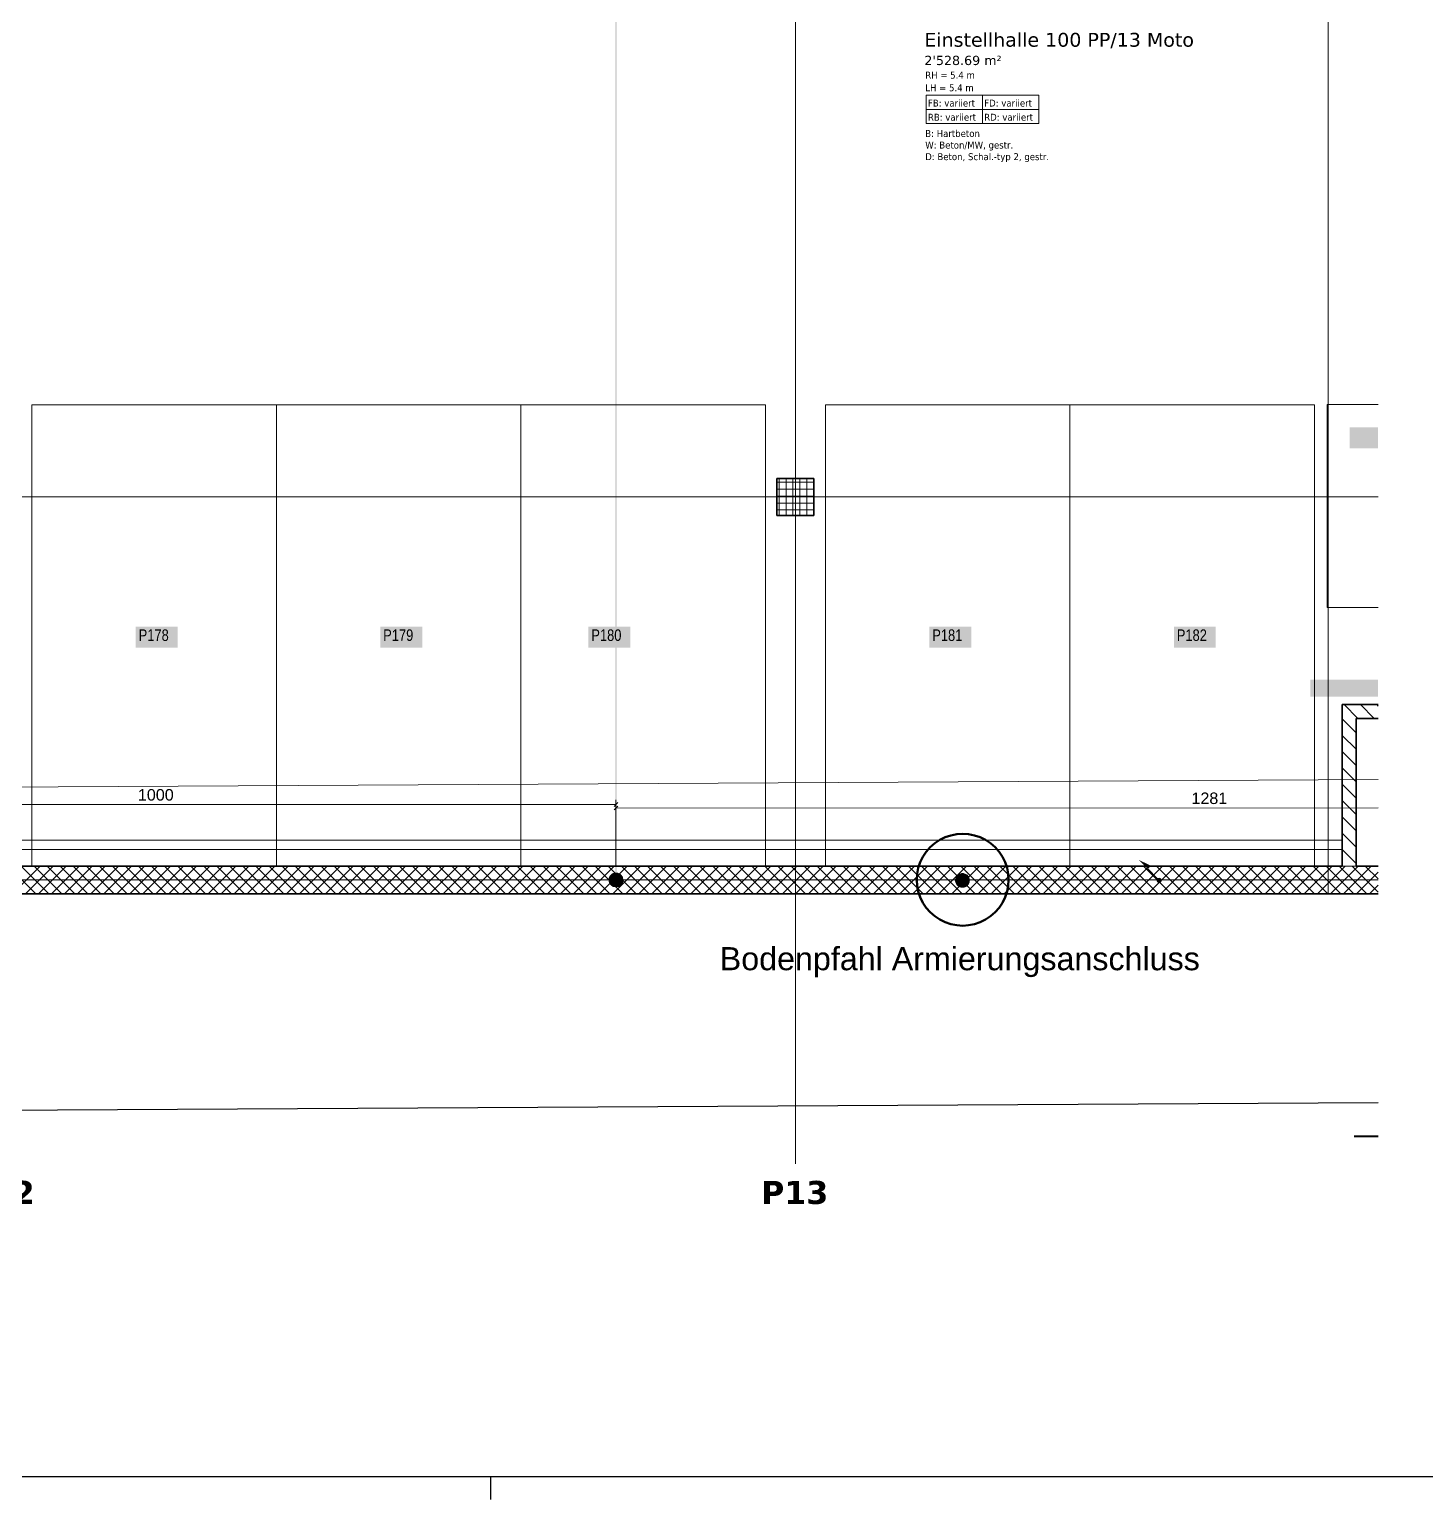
# Model space of a CAD drawing. Extents: x -1132 to 613, y -179 to 712.
# Drawn here: x -117.3 to 185.3, y -179.5 to 139.1 of the extents above; entities that cross this region are included whole.
import ezdxf
from ezdxf.lldxf.tags import DXFTag

# ---------------------------------------------------------------- set-up
doc = ezdxf.new("R2010")
doc.units = 0
doc.layers.get('0').update_dxf_attribs({"lineweight": 13})
for name, color, linetype, lineweight in [('A-____-NOTE-TEXT', 7, 'Continuous', 9), ('A-AREA-____-IDEN', 7, 'Continuous', 5), ('A-DETL-____-HDLN', 7, '_Verdeckte Linien_', 9), ('A-FLOR-____-OTLN', 7, 'Continuous', 9), ('A-WALL-____-MCUT', 7, 'Continuous', 35), ('A-WALL-____-PATT', 7, 'Continuous', 35), ('C-PRKG-____-IDEN', 7, 'Continuous', 5), ('C-PRKG-____-OTLN', 7, 'Continuous', 9), ('S-COLS-____-MCUT', 7, 'Continuous', 35), ('S-COLS-____-OTLN', 7, 'Continuous', 9), ('S-GRID-____-OTLN', 7, 'Continuous', 5)]:
    doc.layers.add(name, color=color, linetype=linetype, lineweight=lineweight)
for name, color, linetype, lineweight, true_color in [('A-DETL-____-OTLN', 5, 'Continuous', 9, 0x0000ff), ('C-PROP-LINE-OTLN', 7, '_Grundgrenze_', 25, 0x800000), ('EL01_VVV_Mass Blitzschutz', 3, 'Continuous', 13, 0x00ff00), ('EL01_WAN_Blitzschutz Text', 1, 'Continuous', 13, 0xff0000), ('EL01_WAN_Leitung_Potentialausgleich', 1, 'fein_strichliert', 13, 0xff0000), ('G-____-____-SYMB', 7, 'Strichpunkt - Weit', 5, 0x008080), ('S-GRID-____-IDEN', 7, 'Continuous', 9, 0x5555aa)]:
    doc.layers.add(name, color=color, linetype=linetype, lineweight=lineweight, true_color=true_color)
doc.styles.get("Standard").update_dxf_attribs({"font": 'arial.ttf'})
tags = doc.linetypes.add('_Grundgrenze_', pattern=[0.45, 0.2, -0.05, 0.05, -0.05, 0.05, -0.05]).pattern_tags.tags
tags[14:15] = [DXFTag(74, 4), DXFTag(75, 0), DXFTag(340, '0'), DXFTag(46, 1.0), DXFTag(50, 0.0), DXFTag(44, 0.0), DXFTag(45, 0.0)]
tags[12:13] = [DXFTag(74, 4), DXFTag(75, 0), DXFTag(340, '0'), DXFTag(46, 1.0), DXFTag(50, 0.0), DXFTag(44, 0.0), DXFTag(45, 0.0)]
tags[10:11] = [DXFTag(74, 4), DXFTag(75, 0), DXFTag(340, '0'), DXFTag(46, 1.0), DXFTag(50, 0.0), DXFTag(44, 0.0), DXFTag(45, 0.0)]
tags[8:9] = [DXFTag(74, 4), DXFTag(75, 0), DXFTag(340, '0'), DXFTag(46, 1.0), DXFTag(50, 0.0), DXFTag(44, 0.0), DXFTag(45, 0.0)]
tags[6:7] = [DXFTag(74, 4), DXFTag(75, 0), DXFTag(340, '0'), DXFTag(46, 1.0), DXFTag(50, 0.0), DXFTag(44, 0.0), DXFTag(45, 0.0)]
tags[4:5] = [DXFTag(74, 4), DXFTag(75, 0), DXFTag(340, '0'), DXFTag(46, 1.0), DXFTag(50, 0.0), DXFTag(44, 0.0), DXFTag(45, 0.0)]
tags = doc.linetypes.add('_Rasterlinie_', pattern=[0.375, 0.2, -0.05, 0.075, -0.05]).pattern_tags.tags
tags[10:11] = [DXFTag(74, 4), DXFTag(75, 0), DXFTag(340, '0'), DXFTag(46, 1.0), DXFTag(50, 0.0), DXFTag(44, 0.0), DXFTag(45, 0.0)]
tags[8:9] = [DXFTag(74, 4), DXFTag(75, 0), DXFTag(340, '0'), DXFTag(46, 1.0), DXFTag(50, 0.0), DXFTag(44, 0.0), DXFTag(45, 0.0)]
tags[6:7] = [DXFTag(74, 4), DXFTag(75, 0), DXFTag(340, '0'), DXFTag(46, 1.0), DXFTag(50, 0.0), DXFTag(44, 0.0), DXFTag(45, 0.0)]
tags[4:5] = [DXFTag(74, 4), DXFTag(75, 0), DXFTag(340, '0'), DXFTag(46, 1.0), DXFTag(50, 0.0), DXFTag(44, 0.0), DXFTag(45, 0.0)]
tags = doc.linetypes.add('_Strichliert - Fein_', pattern=[0.15, 0.1, -0.05]).pattern_tags.tags
tags[6:7] = [DXFTag(74, 4), DXFTag(75, 0), DXFTag(340, '0'), DXFTag(46, 1.0), DXFTag(50, 0.0), DXFTag(44, 0.0), DXFTag(45, 0.0)]
tags[4:5] = [DXFTag(74, 4), DXFTag(75, 0), DXFTag(340, '0'), DXFTag(46, 1.0), DXFTag(50, 0.0), DXFTag(44, 0.0), DXFTag(45, 0.0)]
tags = doc.linetypes.add('_Verdeckte Linien_', pattern=[0.15, 0.1, -0.05]).pattern_tags.tags
tags[6:7] = [DXFTag(74, 4), DXFTag(75, 0), DXFTag(340, '0'), DXFTag(46, 1.0), DXFTag(50, 0.0), DXFTag(44, 0.0), DXFTag(45, 0.0)]
tags[4:5] = [DXFTag(74, 4), DXFTag(75, 0), DXFTag(340, '0'), DXFTag(46, 1.0), DXFTag(50, 0.0), DXFTag(44, 0.0), DXFTag(45, 0.0)]
tags = doc.linetypes.add('fein_strichliert', pattern=[4, 1, -2, 1]).pattern_tags.tags
tags[8:9] = [DXFTag(74, 4), DXFTag(75, 0), DXFTag(340, '0'), DXFTag(46, 0.0), DXFTag(50, 0.0), DXFTag(44, 0.0), DXFTag(45, 0.0)]
tags[6:7] = [DXFTag(74, 4), DXFTag(75, 0), DXFTag(340, '0'), DXFTag(46, 0.0), DXFTag(50, 0.0), DXFTag(44, 0.0), DXFTag(45, 0.0)]
tags[4:5] = [DXFTag(74, 4), DXFTag(75, 0), DXFTag(340, '0'), DXFTag(46, 0.0), DXFTag(50, 0.0), DXFTag(44, 0.0), DXFTag(45, 0.0)]
tags = doc.linetypes.add('Gestrichelt', pattern=[0.1, 0.05, -0.05]).pattern_tags.tags
tags[6:7] = [DXFTag(74, 4), DXFTag(75, 0), DXFTag(340, '0'), DXFTag(46, 1.0), DXFTag(50, 0.0), DXFTag(44, 0.0), DXFTag(45, 0.0)]
tags[4:5] = [DXFTag(74, 4), DXFTag(75, 0), DXFTag(340, '0'), DXFTag(46, 1.0), DXFTag(50, 0.0), DXFTag(44, 0.0), DXFTag(45, 0.0)]
tags = doc.linetypes.add('Strichpunkt - Weit', pattern=[0.5, 0.2, -0.15, 0, -0.15]).pattern_tags.tags
tags[10:11] = [DXFTag(74, 4), DXFTag(75, 0), DXFTag(340, '0'), DXFTag(46, 1.0), DXFTag(50, 0.0), DXFTag(44, 0.0), DXFTag(45, 0.0)]
tags[8:9] = [DXFTag(74, 4), DXFTag(75, 0), DXFTag(340, '0'), DXFTag(46, 1.0), DXFTag(50, 0.0), DXFTag(44, 0.0), DXFTag(45, 0.0)]
tags[6:7] = [DXFTag(74, 4), DXFTag(75, 0), DXFTag(340, '0'), DXFTag(46, 1.0), DXFTag(50, 0.0), DXFTag(44, 0.0), DXFTag(45, 0.0)]
tags[4:5] = [DXFTag(74, 4), DXFTag(75, 0), DXFTag(340, '0'), DXFTag(46, 1.0), DXFTag(50, 0.0), DXFTag(44, 0.0), DXFTag(45, 0.0)]

# ---------------------------------------------------------------- blocks, each defined once
blk = doc.blocks.new('Referenz-A0ULN8GXQT', base_point=(-1139.87, -119.94))
at = {"layer": 'A-____-NOTE-TEXT', "color": 7, "linetype": 'Continuous', "lineweight": 5, "ltscale": 0.13, "true_color": 0xffffff}
for points in [[(160.31, -5.48), (174.99, -5.48), (160.31, -1.78)], [(174.99, -5.48), (160.31, -1.78), (174.99, -1.78)]]:
    blk.add_solid(points, dxfattribs=at)
at = {"layer": 'A-AREA-____-IDEN', "color": 0, "linetype": 'Continuous', "ltscale": 0.13}
for p, q in [((77.03, 124.85), (101.43, 124.85)), ((77.03, 118.72), (77.03, 124.85)), ((89.23, 124.85), (89.23, 118.72)), ((101.43, 124.85), (101.43, 118.72)), ((77.03, 121.79), (101.43, 121.79)), ((101.43, 118.72), (77.03, 118.72))]:
    blk.add_line(p, q, dxfattribs=at)
at = {"layer": 'A-DETL-____-HDLN', "color": 0, "linetype": '_Verdeckte Linien_', "ltscale": 0.13}
for p, q in [((164.2, -48.2), (164.2, 411)), ((164.2, 411), (164.2, -48.2)), ((164.2, -48.2), (174.99, -48.2))]:
    blk.add_line(p, q, dxfattribs=at)
at = {"layer": 'A-DETL-____-OTLN', "color": 0, "linetype": '_Strichliert - Fein_', "ltscale": 0.13}
blk.add_line((-994.42, -29.97), (174.99, -23.41), dxfattribs=at)
at = {"layer": 'A-DETL-____-OTLN', "color": 0, "linetype": 'Gestrichelt', "ltscale": 0.13}
blk.add_line((167.2, -36.6), (-883, -36.6), dxfattribs=at)
at = {"layer": 'A-FLOR-____-OTLN', "color": 0, "linetype": 'Continuous', "ltscale": 0.13}
for p, q in [((-883, -38.61), (55.2, -38.61)), ((55.2, -38.61), (167.2, -38.61))]:
    blk.add_line(p, q, dxfattribs=at)
at = {"layer": 'A-WALL-____-MCUT', "color": 0, "linetype": 'Continuous', "ltscale": 0.35}
for p, q in [((174.99, -7.2), (167.2, -7.2)), ((167.2, -7.2), (167.2, -42.2)), ((174.99, -10.2), (170.2, -10.2)), ((170.2, -42.2), (170.2, -10.2)), ((167.2, -42.2), (-883, -42.2)), ((174.99, -42.2), (170.2, -42.2)), ((-1028, -48.2), (174.99, -48.2))]:
    blk.add_line(p, q, dxfattribs=at)
at = {"layer": 'A-WALL-____-MCUT', "color": 0, "linetype": 'Continuous', "lineweight": 9, "ltscale": 0.13}
blk.add_line((167.2, -42.2), (170.2, -42.2), dxfattribs=at)
at = {"layer": 'A-WALL-____-PATT', "color": 0, "linetype": 'Continuous', "lineweight": 9, "ltscale": 0.13}
for p, q in [((167.61, -7.2), (170.61, -10.2)), ((171.14, -7.2), (174.14, -10.2)), ((174.68, -7.2), (174.99, -7.51)), ((167.2, -10.32), (170.2, -13.32)), ((167.2, -13.86), (170.2, -16.86)), ((167.2, -17.39), (170.2, -20.39)), ((167.2, -20.93), (170.2, -23.93)), ((167.2, -24.47), (170.2, -27.47)), ((167.2, -28), (170.2, -31)), ((167.2, -31.54), (170.2, -34.54)), ((167.2, -35.07), (170.2, -38.07)), ((167.2, -38.61), (170.2, -41.61)), ((-115.95, -48.2), (-121.95, -42.2)), ((-121.01, -48.2), (-115.01, -42.2)), ((-113.12, -48.2), (-119.12, -42.2)), ((-118.18, -48.2), (-112.18, -42.2)), ((-110.3, -48.2), (-116.3, -42.2)), ((-115.36, -48.2), (-109.36, -42.2)), ((-107.47, -48.2), (-113.47, -42.2)), ((-112.53, -48.2), (-106.53, -42.2)), ((-104.64, -48.2), (-110.64, -42.2)), ((-109.7, -48.2), (-103.7, -42.2)), ((-101.81, -48.2), (-107.81, -42.2)), ((-106.87, -48.2), (-100.87, -42.2)), ((-98.98, -48.2), (-104.98, -42.2)), ((-104.04, -48.2), (-98.04, -42.2)), ((-96.15, -48.2), (-102.15, -42.2)), ((-101.21, -48.2), (-95.21, -42.2)), ((-93.33, -48.2), (-99.33, -42.2)), ((-98.38, -48.2), (-92.38, -42.2)), ((-90.5, -48.2), (-96.5, -42.2)), ((-95.56, -48.2), (-89.56, -42.2)), ((-87.67, -48.2), (-93.67, -42.2)), ((-92.73, -48.2), (-86.73, -42.2)), ((-84.84, -48.2), (-90.84, -42.2)), ((-89.9, -48.2), (-83.9, -42.2)), ((-82.01, -48.2), (-88.01, -42.2)), ((-87.07, -48.2), (-81.07, -42.2)), ((-79.18, -48.2), (-85.18, -42.2)), ((-84.24, -48.2), (-78.24, -42.2)), ((-76.35, -48.2), (-82.35, -42.2)), ((-81.41, -48.2), (-75.41, -42.2)), ((-73.53, -48.2), (-79.53, -42.2)), ((-78.59, -48.2), (-72.59, -42.2)), ((-70.7, -48.2), (-76.7, -42.2)), ((-75.76, -48.2), (-69.76, -42.2)), ((-67.87, -48.2), (-73.87, -42.2)), ((-72.93, -48.2), (-66.93, -42.2)), ((-65.04, -48.2), (-71.04, -42.2)), ((-70.1, -48.2), (-64.1, -42.2)), ((-62.21, -48.2), (-68.21, -42.2)), ((-67.27, -48.2), (-61.27, -42.2)), ((-59.38, -48.2), (-65.38, -42.2)), ((-64.44, -48.2), (-58.44, -42.2)), ((-56.56, -48.2), (-62.56, -42.2)), ((-61.62, -48.2), (-55.62, -42.2)), ((-53.73, -48.2), (-59.73, -42.2)), ((-58.79, -48.2), (-52.79, -42.2)), ((-50.9, -48.2), (-56.9, -42.2)), ((-55.96, -48.2), (-49.96, -42.2)), ((-48.07, -48.2), (-54.07, -42.2)), ((-53.13, -48.2), (-47.13, -42.2)), ((-45.24, -48.2), (-51.24, -42.2)), ((-50.3, -48.2), (-44.3, -42.2)), ((-42.41, -48.2), (-48.41, -42.2)), ((-47.47, -48.2), (-41.47, -42.2)), ((-39.59, -48.2), (-45.59, -42.2)), ((-44.64, -48.2), (-38.64, -42.2)), ((-36.76, -48.2), (-42.76, -42.2)), ((-41.82, -48.2), (-35.82, -42.2)), ((-33.93, -48.2), (-39.93, -42.2)), ((-38.99, -48.2), (-32.99, -42.2)), ((-31.1, -48.2), (-37.1, -42.2)), ((-36.16, -48.2), (-30.16, -42.2)), ((-28.27, -48.2), (-34.27, -42.2)), ((-33.33, -48.2), (-27.33, -42.2)), ((-25.44, -48.2), (-31.44, -42.2)), ((-30.5, -48.2), (-24.5, -42.2)), ((-22.61, -48.2), (-28.61, -42.2)), ((-27.67, -48.2), (-21.67, -42.2)), ((-19.79, -48.2), (-25.79, -42.2)), ((-24.85, -48.2), (-18.85, -42.2)), ((-16.96, -48.2), (-22.96, -42.2)), ((-22.02, -48.2), (-16.02, -42.2)), ((-14.13, -48.2), (-20.13, -42.2)), ((-19.19, -48.2), (-13.19, -42.2)), ((-11.3, -48.2), (-17.3, -42.2)), ((-16.36, -48.2), (-10.36, -42.2)), ((-8.47, -48.2), (-14.47, -42.2)), ((-13.53, -48.2), (-7.53, -42.2)), ((-5.64, -48.2), (-11.64, -42.2)), ((-10.7, -48.2), (-4.7, -42.2)), ((-2.82, -48.2), (-8.82, -42.2)), ((-7.87, -48.2), (-1.87, -42.2)), ((0.01, -48.2), (-5.99, -42.2)), ((-5.05, -48.2), (0.95, -42.2)), ((2.84, -48.2), (-3.16, -42.2)), ((-2.22, -48.2), (3.78, -42.2)), ((5.67, -48.2), (-0.33, -42.2)), ((0.61, -48.2), (6.61, -42.2)), ((8.5, -48.2), (2.5, -42.2)), ((3.44, -48.2), (9.44, -42.2)), ((11.33, -48.2), (5.33, -42.2)), ((6.27, -48.2), (12.27, -42.2)), ((14.15, -48.2), (8.15, -42.2)), ((9.1, -48.2), (15.1, -42.2)), ((16.98, -48.2), (10.98, -42.2)), ((11.92, -48.2), (17.92, -42.2)), ((19.81, -48.2), (13.81, -42.2)), ((14.75, -48.2), (20.75, -42.2)), ((22.64, -48.2), (16.64, -42.2)), ((17.58, -48.2), (23.58, -42.2)), ((25.47, -48.2), (19.47, -42.2)), ((20.41, -48.2), (26.41, -42.2)), ((28.3, -48.2), (22.3, -42.2)), ((23.24, -48.2), (29.24, -42.2)), ((31.13, -48.2), (25.13, -42.2)), ((26.07, -48.2), (32.07, -42.2)), ((33.95, -48.2), (27.95, -42.2)), ((28.89, -48.2), (34.89, -42.2)), ((36.78, -48.2), (30.78, -42.2)), ((31.72, -48.2), (37.72, -42.2)), ((39.61, -48.2), (33.61, -42.2)), ((34.55, -48.2), (40.55, -42.2)), ((42.44, -48.2), (36.44, -42.2)), ((37.38, -48.2), (43.38, -42.2)), ((45.27, -48.2), (39.27, -42.2)), ((40.21, -48.2), (46.21, -42.2)), ((48.1, -48.2), (42.1, -42.2)), ((43.04, -48.2), (49.04, -42.2)), ((50.92, -48.2), (44.92, -42.2)), ((45.87, -48.2), (51.87, -42.2)), ((53.75, -48.2), (47.75, -42.2)), ((48.69, -48.2), (54.69, -42.2)), ((56.58, -48.2), (50.58, -42.2)), ((51.52, -48.2), (57.52, -42.2)), ((59.41, -48.2), (53.41, -42.2)), ((54.35, -48.2), (60.35, -42.2)), ((62.24, -48.2), (56.24, -42.2)), ((57.18, -48.2), (63.18, -42.2)), ((65.07, -48.2), (59.07, -42.2)), ((60.01, -48.2), (66.01, -42.2)), ((67.9, -48.2), (61.9, -42.2)), ((62.84, -48.2), (68.84, -42.2)), ((70.72, -48.2), (64.72, -42.2)), ((65.66, -48.2), (71.66, -42.2)), ((73.55, -48.2), (67.55, -42.2)), ((68.49, -48.2), (74.49, -42.2)), ((76.38, -48.2), (70.38, -42.2)), ((71.32, -48.2), (77.32, -42.2)), ((79.21, -48.2), (73.21, -42.2)), ((74.15, -48.2), (80.15, -42.2)), ((82.04, -48.2), (76.04, -42.2)), ((76.98, -48.2), (82.98, -42.2)), ((84.87, -48.2), (78.87, -42.2)), ((79.81, -48.2), (85.81, -42.2)), ((87.69, -48.2), (81.69, -42.2)), ((82.63, -48.2), (88.63, -42.2)), ((90.52, -48.2), (84.52, -42.2)), ((85.46, -48.2), (91.46, -42.2)), ((93.35, -48.2), (87.35, -42.2)), ((88.29, -48.2), (94.29, -42.2)), ((96.18, -48.2), (90.18, -42.2)), ((91.12, -48.2), (97.12, -42.2)), ((99.01, -48.2), (93.01, -42.2)), ((93.95, -48.2), (99.95, -42.2)), ((101.84, -48.2), (95.84, -42.2)), ((96.78, -48.2), (102.78, -42.2)), ((104.66, -48.2), (98.66, -42.2)), ((99.61, -48.2), (105.61, -42.2)), ((107.49, -48.2), (101.49, -42.2)), ((102.43, -48.2), (108.43, -42.2)), ((110.32, -48.2), (104.32, -42.2)), ((105.26, -48.2), (111.26, -42.2)), ((113.15, -48.2), (107.15, -42.2)), ((108.09, -48.2), (114.09, -42.2)), ((115.98, -48.2), (109.98, -42.2)), ((110.92, -48.2), (116.92, -42.2)), ((118.81, -48.2), (112.81, -42.2)), ((113.75, -48.2), (119.75, -42.2)), ((121.64, -48.2), (115.64, -42.2)), ((116.58, -48.2), (122.58, -42.2)), ((124.46, -48.2), (118.46, -42.2)), ((119.4, -48.2), (125.4, -42.2)), ((127.29, -48.2), (121.29, -42.2)), ((122.23, -48.2), (128.23, -42.2)), ((130.12, -48.2), (124.12, -42.2)), ((125.06, -48.2), (131.06, -42.2)), ((132.95, -48.2), (126.95, -42.2)), ((127.89, -48.2), (133.89, -42.2)), ((135.78, -48.2), (129.78, -42.2)), ((130.72, -48.2), (136.72, -42.2)), ((138.61, -48.2), (132.61, -42.2)), ((133.55, -48.2), (139.55, -42.2)), ((141.43, -48.2), (135.43, -42.2)), ((136.37, -48.2), (142.37, -42.2)), ((144.26, -48.2), (138.26, -42.2)), ((139.2, -48.2), (145.2, -42.2)), ((147.09, -48.2), (141.09, -42.2)), ((142.03, -48.2), (148.03, -42.2)), ((149.92, -48.2), (143.92, -42.2)), ((144.86, -48.2), (150.86, -42.2)), ((152.75, -48.2), (146.75, -42.2)), ((147.69, -48.2), (153.69, -42.2)), ((155.58, -48.2), (149.58, -42.2)), ((150.52, -48.2), (156.52, -42.2)), ((158.4, -48.2), (152.4, -42.2)), ((153.35, -48.2), (159.35, -42.2)), ((161.23, -48.2), (155.23, -42.2)), ((156.17, -48.2), (162.17, -42.2)), ((164.06, -48.2), (158.06, -42.2)), ((159, -48.2), (165, -42.2)), ((166.89, -48.2), (160.89, -42.2)), ((161.83, -48.2), (167.83, -42.2)), ((169.72, -48.2), (163.72, -42.2)), ((164.66, -48.2), (170.66, -42.2)), ((172.55, -48.2), (166.55, -42.2)), ((167.2, -42.14), (167.25, -42.2)), ((167.49, -48.2), (173.49, -42.2)), ((174.99, -47.82), (169.38, -42.2)), ((170.32, -48.2), (174.99, -43.52)), ((174.99, -44.99), (172.2, -42.2)), ((173.14, -48.2), (174.99, -46.35))]:
    blk.add_line(p, q, dxfattribs=at)
at = {"layer": 'C-PRKG-____-IDEN', "color": 7, "linetype": 'Continuous', "ltscale": 0.13, "true_color": 0xffffff}
for points in [[(168.85, 48.31), (174.99, 48.31), (168.85, 52.9)], [(174.99, 48.31), (168.85, 52.9), (174.99, 52.9)], [(-94.26, 5.13), (-85.19, 5.13), (-94.26, 9.72)], [(-85.19, 5.13), (-94.26, 9.72), (-85.19, 9.72)], [(-41.26, 5.13), (-32.19, 5.13), (-41.26, 9.72)], [(-32.19, 5.13), (-41.26, 9.72), (-32.19, 9.72)], [(3.85, 5.13), (12.92, 5.13), (3.85, 9.72)], [(12.92, 5.13), (3.85, 9.72), (12.92, 9.72)], [(77.74, 5.13), (86.81, 5.13), (77.74, 9.72)], [(86.81, 5.13), (77.74, 9.72), (86.81, 9.72)], [(130.74, 5.13), (139.81, 5.13), (130.74, 9.72)], [(139.81, 5.13), (130.74, 9.72), (139.81, 9.72)]]:
    blk.add_solid(points, dxfattribs=at)
at = {"layer": 'C-PRKG-____-OTLN', "color": 0, "linetype": 'Continuous', "ltscale": 0.13}
for p, q in [((-63.8, 57.78), (-116.8, 57.78)), ((-116.8, -42.2), (-116.8, 57.78)), ((-63.8, 57.78), (-116.8, 57.78)), ((-116.8, 57.78), (-116.8, -42.2)), ((-116.8, -42.2), (-116.8, 57.78)), ((-116.8, 57.78), (-63.8, 57.78)), ((-116.8, 57.78), (-116.8, 57.78)), ((-10.8, 57.78), (-63.8, 57.78)), ((-63.8, -42.2), (-63.8, 57.78)), ((-10.8, 57.78), (-63.8, 57.78)), ((-63.8, 57.78), (-63.8, -42.2)), ((-63.8, -42.2), (-63.8, 57.78)), ((-63.8, 57.78), (-10.8, 57.78)), ((-63.8, 57.78), (-63.8, 57.78)), ((-63.8, -42.2), (-63.8, 57.78)), ((-63.8, -42.2), (-63.8, 57.78)), ((-63.8, 57.78), (-63.8, -42.2)), ((-63.8, 57.78), (-63.8, 57.78)), ((42.2, 57.78), (-10.8, 57.78)), ((-10.8, -42.2), (-10.8, 57.78)), ((42.2, 57.78), (-10.8, 57.78)), ((-10.8, 57.78), (-10.8, -42.2)), ((-10.8, -42.2), (-10.8, 57.78)), ((-10.8, 57.78), (42.2, 57.78)), ((-10.8, 57.78), (-10.8, 57.78)), ((-10.8, -42.2), (-10.8, 57.78)), ((-10.8, -42.2), (-10.8, 57.78)), ((-10.8, 57.78), (-10.8, -42.2)), ((-10.8, 57.78), (-10.8, 57.78)), ((42.2, -42.2), (42.2, 57.78)), ((42.2, -42.2), (42.2, 57.78)), ((42.2, 57.78), (42.2, -42.2)), ((42.2, 57.78), (42.2, 57.78)), ((108.2, 57.78), (55.2, 57.78)), ((55.2, -42.2), (55.2, 57.78)), ((108.2, 57.78), (55.2, 57.78)), ((55.2, 57.78), (55.2, -42.2)), ((55.2, -42.2), (55.2, 57.78)), ((55.2, 57.78), (108.2, 57.78)), ((55.2, 57.78), (55.2, 57.78)), ((161.2, 57.78), (108.2, 57.78)), ((108.2, -42.2), (108.2, 57.78)), ((161.2, 57.78), (108.2, 57.78)), ((108.2, 57.78), (108.2, -42.2)), ((108.2, -42.2), (108.2, 57.78)), ((108.2, 57.78), (161.2, 57.78)), ((108.2, 57.78), (108.2, 57.78)), ((108.2, -42.2), (108.2, 57.78)), ((108.2, -42.2), (108.2, 57.78)), ((108.2, 57.78), (108.2, -42.2)), ((108.2, 57.78), (108.2, 57.78)), ((161.2, -42.2), (161.2, 57.78)), ((161.2, -42.2), (161.2, 57.78)), ((161.2, 57.78), (161.2, -42.2)), ((161.2, 57.78), (161.2, 57.78)), ((163.95, 57.8), (174.99, 57.8)), ((163.95, 13.81), (163.95, 57.8)), ((174.99, 57.8), (163.95, 57.8)), ((163.95, 57.8), (163.95, 13.81)), ((163.95, 13.81), (163.95, 57.8)), ((163.95, 57.8), (174.99, 57.8)), ((163.95, 57.8), (163.95, 57.8)), ((163.95, 13.81), (174.99, 13.81)), ((163.95, 13.81), (174.99, 13.81)), ((174.99, 13.81), (163.95, 13.81)), ((163.95, 13.81), (163.95, 13.81)), ((-116.8, -42.2), (-116.8, -42.2)), ((-63.8, -42.2), (-63.8, -42.2)), ((-63.8, -42.2), (-63.8, -42.2)), ((-10.8, -42.2), (-10.8, -42.2)), ((-10.8, -42.2), (-10.8, -42.2)), ((42.2, -42.2), (42.2, -42.2)), ((55.2, -42.2), (55.2, -42.2)), ((108.2, -42.2), (108.2, -42.2)), ((108.2, -42.2), (108.2, -42.2)), ((161.2, -42.2), (161.2, -42.2))]:
    blk.add_line(p, q, dxfattribs=at)
at = {"layer": 'C-PROP-LINE-OTLN', "color": 0, "linetype": '_Grundgrenze_', "lineweight": -2, "ltscale": 0.25}
blk.add_line((-1057.76, -100.32), (174.99, -93.41), dxfattribs=at)
at = {"layer": 'G-____-____-SYMB', "color": 0, "linetype": 'Continuous', "lineweight": 40, "ltscale": 0.4}
blk.add_line((169.8, -100.69), (174.99, -100.69), dxfattribs=at)
at = {"layer": 'S-COLS-____-MCUT', "color": 0, "linetype": 'Continuous', "ltscale": 0.35}
for p, q in [((52.7, 41.8), (44.7, 41.8)), ((44.7, 41.8), (44.7, 33.8)), ((52.7, 33.8), (52.7, 41.8)), ((44.7, 33.8), (52.7, 33.8))]:
    blk.add_line(p, q, dxfattribs=at)
at = {"layer": 'S-COLS-____-OTLN', "color": 0, "linetype": 'Continuous', "ltscale": 0.13}
for p, q in [((45.16, 33.8), (45.16, 41.8)), ((46.66, 33.8), (46.66, 41.8)), ((48.16, 33.8), (48.16, 41.8)), ((49.66, 33.8), (49.66, 41.8)), ((51.16, 33.8), (51.16, 41.8)), ((52.66, 33.8), (52.66, 41.8)), ((44.7, 40.97), (52.7, 40.97)), ((44.7, 39.47), (52.7, 39.47)), ((44.7, 37.97), (52.7, 37.97)), ((44.7, 36.47), (52.7, 36.47)), ((44.7, 34.97), (52.7, 34.97))]:
    blk.add_line(p, q, dxfattribs=at)
at = {"layer": 'S-GRID-____-OTLN', "color": 0, "linetype": '_Rasterlinie_', "ltscale": 0.13}
for p, q in [((48.7, -106.7), (48.7, 199.4)), ((-1093.45, 37.8), (174.99, 37.8)), ((-1093.45, -45.2), (174.99, -45.2))]:
    blk.add_line(p, q, dxfattribs=at)
at = {"layer": 'A-AREA-____-IDEN', "color": 0, "linetype": 'Continuous', "ltscale": 0.13, "attachment_point": 1}
for s, insert, char_height in [('{\\fVerdana;Einstellhalle 100 PP/13 Moto}', (76.64, 138.36), 3), ("{\\fVerdana;2'528.69 m²}", (76.65, 133.39), 2), ('{\\W0.9;\\fVerdana;RH = 5.4 m}', (76.84, 129.95), 1.5), ('{\\W0.9;\\fVerdana;LH = 5.4 m}', (76.84, 127.22), 1.5), ('{\\W0.9;\\fVerdana;FB: variiert}', (77.42, 123.89), 1.5), ('{\\W0.9;\\fVerdana;FD: variiert}', (89.62, 123.89), 1.5), ('{\\W0.9;\\fVerdana;RB: variiert}', (77.42, 120.83), 1.5), ('{\\W0.9;\\fVerdana;RD: variiert}', (89.62, 120.83), 1.5), ('{\\W0.9;\\fVerdana;W: Beton/MW, gestr.}', (76.84, 114.79), 1.5), ('{\\W0.9;\\fVerdana;B: Hartbeton}', (76.84, 117.3), 1.5), ('{\\W0.9;\\fVerdana;D: Beton, Schal.-typ 2, gestr.}', (76.84, 112.28), 1.5)]:
    blk.add_mtext(s, dxfattribs=dict(at, insert=insert, char_height=char_height))
at = {"layer": 'C-PRKG-____-IDEN', "color": 0, "linetype": 'Continuous', "ltscale": 0.13, "char_height": 2.5, "attachment_point": 1}
for s, insert in [('{\\W0.8;\\fArial;P178}', (-93.64, 9.1)), ('{\\W0.8;\\fArial;P179}', (-40.64, 9.1)), ('{\\W0.8;\\fArial;P180}', (4.47, 9.1)), ('{\\W0.8;\\fArial;P181}', (78.36, 9.1)), ('{\\W0.8;\\fArial;P182}', (131.36, 9.1))]:
    blk.add_mtext(s, dxfattribs=dict(at, insert=insert))
at = {"layer": 'S-GRID-____-IDEN', "color": 0, "linetype": 'Continuous', "lineweight": 5, "ltscale": 0.13, "char_height": 5, "attachment_point": 1}
for s, insert in [('{\\fVerdana|b1|i0;P12}', (-130.74, -110.41)), ('{\\fVerdana|b1|i0;P13}', (41.26, -110.41))]:
    blk.add_mtext(s, dxfattribs=dict(at, insert=insert))
blk = doc.blocks.new('Maß-A0ULN8HDQT', base_point=(9.39, -42.2))
at = {"color": 0, "lineweight": -2}
for p, q in [((9.8, -28.61), (9.8, -42.2)), ((9.39, -30.02), (10.21, -29.19)), ((174.99, -29.58), (9.8, -29.61))]:
    blk.add_line(p, q, dxfattribs=at)
at = {"color": 0, "lineweight": -2, "insert": (134.53, -26.25), "char_height": 2.5, "attachment_point": 1, "rotation": 0.0082}
blk.add_mtext('{\\fArial;1281}', dxfattribs=at)
blk = doc.blocks.new('Anschlusspunkt-A0ULN8HJQT', base_point=(83.41, -46.79))
at = {"color": 0, "linetype": 'ByBlock', "lineweight": -2, "ltscale": 0.13}
for p, q in [((83.61, -44.54), (83.52, -44.72)), ((83.72, -44.38), (83.61, -44.54)), ((83.85, -44.23), (83.72, -44.38)), ((83.99, -44.1), (83.85, -44.23)), ((84.16, -43.99), (83.99, -44.1)), ((84.33, -43.91), (84.16, -43.99)), ((84.52, -43.84), (84.33, -43.91)), ((84.71, -43.81), (84.52, -43.84)), ((84.91, -43.79), (84.71, -43.81)), ((85.1, -43.81), (84.91, -43.79)), ((85.29, -43.84), (85.1, -43.81)), ((85.48, -43.91), (85.29, -43.84)), ((85.66, -43.99), (85.48, -43.91)), ((85.82, -44.1), (85.66, -43.99)), ((85.97, -44.23), (85.82, -44.1)), ((86.1, -44.38), (85.97, -44.23)), ((86.21, -44.54), (86.1, -44.38)), ((86.29, -44.72), (86.21, -44.54)), ((83.42, -45.1), (83.41, -45.29)), ((83.41, -45.29), (83.42, -45.49)), ((83.46, -44.91), (83.42, -45.1)), ((83.42, -45.49), (83.46, -45.68)), ((83.52, -44.72), (83.46, -44.91)), ((83.46, -45.68), (83.52, -45.87)), ((83.52, -45.87), (83.61, -46.04)), ((83.61, -46.04), (83.72, -46.21)), ((83.72, -46.21), (83.85, -46.35)), ((83.85, -46.35), (83.99, -46.48)), ((83.99, -46.48), (84.16, -46.59)), ((84.16, -46.59), (84.33, -46.68)), ((84.33, -46.68), (84.52, -46.74)), ((84.52, -46.74), (84.71, -46.78)), ((84.71, -46.78), (84.91, -46.79)), ((84.91, -46.79), (85.1, -46.78)), ((85.1, -46.78), (85.29, -46.74)), ((85.29, -46.74), (85.48, -46.68)), ((85.48, -46.68), (85.66, -46.59)), ((85.66, -46.59), (85.82, -46.48)), ((85.82, -46.48), (85.97, -46.35)), ((85.97, -46.35), (86.1, -46.21)), ((86.1, -46.21), (86.21, -46.04)), ((86.21, -46.04), (86.29, -45.87)), ((86.36, -44.91), (86.29, -44.72)), ((86.29, -45.87), (86.36, -45.68)), ((86.39, -45.1), (86.36, -44.91)), ((86.36, -45.68), (86.39, -45.49)), ((86.41, -45.29), (86.39, -45.1)), ((86.39, -45.49), (86.41, -45.29))]:
    blk.add_line(p, q, dxfattribs=at)
for points in [[(86.35, -44.9), (83.46, -44.9), (86.21, -44.55)], [(83.46, -44.9), (86.21, -44.55), (83.6, -44.55)], [(86.21, -44.55), (83.6, -44.55), (86.2, -44.54)], [(83.6, -44.55), (86.2, -44.54), (83.61, -44.54)], [(86.2, -44.54), (83.61, -44.54), (85.97, -44.24)], [(83.61, -44.54), (85.97, -44.24), (83.84, -44.24)], [(85.97, -44.24), (83.84, -44.24), (85.96, -44.22)], [(83.84, -44.24), (85.96, -44.22), (83.86, -44.22)], [(85.96, -44.22), (83.86, -44.22), (85.66, -44)], [(83.86, -44.22), (85.66, -44), (84.14, -44)], [(85.66, -44), (84.14, -44), (85.64, -43.99)], [(84.14, -44), (85.64, -43.99), (84.18, -43.99)], [(85.64, -43.99), (84.18, -43.99), (85.3, -43.85)], [(84.18, -43.99), (85.3, -43.85), (84.5, -43.85)], [(85.3, -43.85), (84.5, -43.85), (85.27, -43.84)], [(84.5, -43.85), (85.27, -43.84), (84.57, -43.84)], [(85.27, -43.84), (84.57, -43.84), (84.88, -43.79)], [(86.41, -45.29), (83.41, -45.29), (86.36, -44.91)], [(83.41, -45.29), (86.36, -44.91), (83.46, -44.91)], [(83.46, -45.68), (86.41, -45.29), (83.41, -45.29)], [(86.36, -44.91), (83.46, -44.91), (86.35, -44.9)], [(83.46, -44.91), (86.35, -44.9), (83.46, -44.9)], [(86.36, -45.68), (83.46, -45.68), (86.41, -45.29)], [(86.35, -45.69), (83.46, -45.69), (86.36, -45.68)], [(83.46, -45.69), (86.36, -45.68), (83.46, -45.68)], [(83.6, -46.04), (86.35, -45.69), (83.46, -45.69)], [(86.21, -46.04), (83.6, -46.04), (86.35, -45.69)], [(83.61, -46.05), (86.21, -46.04), (83.6, -46.04)], [(86.2, -46.05), (83.61, -46.05), (86.21, -46.04)], [(83.84, -46.35), (86.2, -46.05), (83.61, -46.05)], [(85.97, -46.35), (83.84, -46.35), (86.2, -46.05)], [(83.86, -46.36), (85.97, -46.35), (83.84, -46.35)], [(85.96, -46.36), (83.86, -46.36), (85.97, -46.35)], [(84.14, -46.58), (85.96, -46.36), (83.86, -46.36)], [(85.66, -46.58), (84.14, -46.58), (85.96, -46.36)], [(84.18, -46.6), (85.66, -46.58), (84.14, -46.58)], [(85.64, -46.6), (84.18, -46.6), (85.66, -46.58)], [(84.5, -46.74), (85.64, -46.6), (84.18, -46.6)], [(85.3, -46.74), (84.5, -46.74), (85.64, -46.6)], [(84.57, -46.75), (85.3, -46.74), (84.5, -46.74)], [(85.27, -46.75), (84.57, -46.75), (85.3, -46.74)], [(84.88, -46.79), (85.27, -46.75), (84.57, -46.75)]]:
    blk.add_solid(points, dxfattribs=at)
blk = doc.blocks.new('Bauteilbeschriftung-A0ULN8HLQT', base_point=(32.3, -64.76))
at = {"color": 0, "linetype": 'ByBlock', "lineweight": -2, "ltscale": 0.13, "insert": (32.3, -59.76), "char_height": 5, "attachment_point": 1}
blk.add_mtext('{\\fArial;Bodenpfahl Armierungsanschluss }', dxfattribs=at)
blk = doc.blocks.new('Kreis-A0ULN8IBQT', base_point=(75, -55.11))
at = {"color": 0, "linetype": 'ByBlock', "lineweight": -2, "ltscale": 0.5}
for p, q in [((77.91, -38.12), (77.05, -39.1)), ((78.89, -37.26), (77.91, -38.12)), ((79.97, -36.54), (78.89, -37.26)), ((81.14, -35.96), (79.97, -36.54)), ((82.38, -35.54), (81.14, -35.96)), ((83.65, -35.29), (82.38, -35.54)), ((84.95, -35.2), (83.65, -35.29)), ((86.25, -35.29), (84.95, -35.2)), ((87.53, -35.54), (86.25, -35.29)), ((88.76, -35.96), (87.53, -35.54)), ((89.93, -36.54), (88.76, -35.96)), ((91.01, -37.26), (89.93, -36.54)), ((91.99, -38.12), (91.01, -37.26)), ((92.85, -39.1), (91.99, -38.12)), ((75.76, -41.35), (75.34, -42.58)), ((76.33, -40.18), (75.76, -41.35)), ((77.05, -39.1), (76.33, -40.18)), ((93.57, -40.18), (92.85, -39.1)), ((94.15, -41.35), (93.57, -40.18)), ((94.57, -42.58), (94.15, -41.35)), ((75.08, -43.86), (75, -45.16)), ((75.34, -42.58), (75.08, -43.86)), ((94.82, -43.86), (94.57, -42.58)), ((94.91, -45.16), (94.82, -43.86)), ((75, -45.16), (75.08, -46.45)), ((75.08, -46.45), (75.34, -47.73)), ((75.34, -47.73), (75.76, -48.96)), ((94.15, -48.96), (94.57, -47.73)), ((94.57, -47.73), (94.82, -46.45)), ((94.82, -46.45), (94.91, -45.16)), ((75.76, -48.96), (76.33, -50.13)), ((76.33, -50.13), (77.05, -51.21)), ((92.85, -51.21), (93.57, -50.13)), ((93.57, -50.13), (94.15, -48.96)), ((77.05, -51.21), (77.91, -52.19)), ((77.91, -52.19), (78.89, -53.05)), ((78.89, -53.05), (79.97, -53.78)), ((79.97, -53.78), (81.14, -54.35)), ((88.76, -54.35), (89.93, -53.78)), ((89.93, -53.78), (91.01, -53.05)), ((91.01, -53.05), (91.99, -52.19)), ((91.99, -52.19), (92.85, -51.21)), ((81.14, -54.35), (82.38, -54.77)), ((82.38, -54.77), (83.65, -55.02)), ((83.65, -55.02), (84.95, -55.11)), ((84.95, -55.11), (86.25, -55.02)), ((86.25, -55.02), (87.53, -54.77)), ((87.53, -54.77), (88.76, -54.35))]:
    blk.add_line(p, q, dxfattribs=at)
blk = doc.blocks.new('Anschlusspunkt-A0ULN8ITQT', base_point=(8.3, -46.7))
at = {"color": 0, "linetype": 'ByBlock', "lineweight": -2, "ltscale": 0.13}
for p, q in [((8.5, -44.45), (8.41, -44.63)), ((8.61, -44.29), (8.5, -44.45)), ((8.74, -44.14), (8.61, -44.29)), ((8.89, -44.01), (8.74, -44.14)), ((9.05, -43.9), (8.89, -44.01)), ((9.23, -43.82), (9.05, -43.9)), ((9.41, -43.75), (9.23, -43.82)), ((9.6, -43.71), (9.41, -43.75)), ((9.8, -43.7), (9.6, -43.71)), ((10, -43.71), (9.8, -43.7)), ((10.19, -43.75), (10, -43.71)), ((10.37, -43.82), (10.19, -43.75)), ((10.55, -43.9), (10.37, -43.82)), ((10.71, -44.01), (10.55, -43.9)), ((10.86, -44.14), (10.71, -44.01)), ((10.99, -44.29), (10.86, -44.14)), ((11.1, -44.45), (10.99, -44.29)), ((11.19, -44.63), (11.1, -44.45)), ((8.31, -45.01), (8.3, -45.2)), ((8.3, -45.2), (8.31, -45.4)), ((8.35, -44.81), (8.31, -45.01)), ((8.31, -45.4), (8.35, -45.59)), ((8.41, -44.63), (8.35, -44.81)), ((8.35, -45.59), (8.41, -45.78)), ((8.41, -45.78), (8.5, -45.95)), ((8.5, -45.95), (8.61, -46.11)), ((8.61, -46.11), (8.74, -46.26)), ((8.74, -46.26), (8.89, -46.39)), ((8.89, -46.39), (9.05, -46.5)), ((9.05, -46.5), (9.23, -46.59)), ((9.23, -46.59), (9.41, -46.65)), ((9.41, -46.65), (9.6, -46.69)), ((9.6, -46.69), (9.8, -46.7)), ((9.8, -46.7), (10, -46.69)), ((10, -46.69), (10.19, -46.65)), ((10.19, -46.65), (10.37, -46.59)), ((10.37, -46.59), (10.55, -46.5)), ((10.55, -46.5), (10.71, -46.39)), ((10.71, -46.39), (10.86, -46.26)), ((10.86, -46.26), (10.99, -46.11)), ((10.99, -46.11), (11.1, -45.95)), ((11.1, -45.95), (11.19, -45.78)), ((11.25, -44.81), (11.19, -44.63)), ((11.19, -45.78), (11.25, -45.59)), ((11.29, -45.01), (11.25, -44.81)), ((11.25, -45.59), (11.29, -45.4)), ((11.3, -45.2), (11.29, -45.01)), ((11.29, -45.4), (11.3, -45.2))]:
    blk.add_line(p, q, dxfattribs=at)
for points in [[(11.25, -44.81), (8.35, -44.81), (11.1, -44.46)], [(8.35, -44.81), (11.1, -44.46), (8.5, -44.46)], [(11.1, -44.46), (8.5, -44.46), (11.1, -44.44)], [(8.5, -44.46), (11.1, -44.44), (8.51, -44.44)], [(11.1, -44.44), (8.51, -44.44), (10.87, -44.15)], [(8.51, -44.44), (10.87, -44.15), (8.73, -44.15)], [(10.87, -44.15), (8.73, -44.15), (10.85, -44.13)], [(8.73, -44.15), (10.85, -44.13), (8.75, -44.13)], [(10.85, -44.13), (8.75, -44.13), (10.56, -43.91)], [(8.75, -44.13), (10.56, -43.91), (9.04, -43.91)], [(10.56, -43.91), (9.04, -43.91), (10.54, -43.89)], [(9.04, -43.91), (10.54, -43.89), (9.07, -43.89)], [(10.54, -43.89), (9.07, -43.89), (10.2, -43.76)], [(9.07, -43.89), (10.2, -43.76), (9.39, -43.76)], [(10.2, -43.76), (9.39, -43.76), (10.17, -43.75)], [(9.39, -43.76), (10.17, -43.75), (9.47, -43.75)], [(10.17, -43.75), (9.47, -43.75), (9.78, -43.7)], [(11.3, -45.2), (8.3, -45.2), (11.25, -44.82)], [(8.3, -45.2), (11.25, -44.82), (8.35, -44.82)], [(8.35, -45.59), (11.3, -45.2), (8.3, -45.2)], [(11.25, -44.82), (8.35, -44.82), (11.25, -44.81)], [(8.35, -44.82), (11.25, -44.81), (8.35, -44.81)], [(11.25, -45.59), (8.35, -45.59), (11.3, -45.2)], [(8.5, -45.94), (11.25, -45.59), (8.35, -45.59)], [(11.25, -45.59), (8.35, -45.59), (11.25, -45.59)], [(8.35, -45.59), (11.25, -45.59), (8.35, -45.59)], [(11.1, -45.94), (8.5, -45.94), (11.25, -45.59)], [(8.51, -45.96), (11.1, -45.94), (8.5, -45.94)], [(11.1, -45.96), (8.51, -45.96), (11.1, -45.94)], [(8.73, -46.25), (11.1, -45.96), (8.51, -45.96)], [(10.87, -46.25), (8.73, -46.25), (11.1, -45.96)], [(8.75, -46.27), (10.87, -46.25), (8.73, -46.25)], [(10.85, -46.27), (8.75, -46.27), (10.87, -46.25)], [(9.04, -46.49), (10.85, -46.27), (8.75, -46.27)], [(10.56, -46.49), (9.04, -46.49), (10.85, -46.27)], [(9.07, -46.51), (10.56, -46.49), (9.04, -46.49)], [(10.54, -46.51), (9.07, -46.51), (10.56, -46.49)], [(9.39, -46.65), (10.54, -46.51), (9.07, -46.51)], [(10.2, -46.65), (9.39, -46.65), (10.54, -46.51)], [(9.47, -46.66), (10.2, -46.65), (9.39, -46.65)], [(10.17, -46.66), (9.47, -46.66), (10.2, -46.65)], [(9.78, -46.7), (10.17, -46.66), (9.47, -46.66)]]:
    blk.add_solid(points, dxfattribs=at)
blk = doc.blocks.new('Polylinie-A0ULN8J9QT', base_point=(-1035.2, -45.35))
at = {"color": 0, "linetype": 'ByBlock', "lineweight": -2, "ltscale": 0.13}
for points in [[(-1025.12, -45.35), (174.99, -45.35), (-1024.85, -45.05)], [(174.99, -45.35), (-1024.85, -45.05), (174.99, -45.05)]]:
    blk.add_solid(points, dxfattribs=at)
blk = doc.blocks.new('Steigleitung_nach oben-A0ULN8JLQT', base_point=(123.09, -45.85))
at = {"color": 0, "linetype": 'ByBlock', "lineweight": -2, "ltscale": 0.13}
blk.add_line((125.06, -42.82), (127.14, -44.9), dxfattribs=at)
for points in [[(125.76, -42.11), (124.35, -42.11), (123.09, -40.85)], [(125.06, -42.82), (125.76, -42.11), (124.35, -42.11)], [(128.09, -45.29), (126.97, -45.29), (128.07, -45.15)], [(126.97, -45.29), (128.07, -45.15), (126.99, -45.15)], [(126.99, -45.44), (128.09, -45.29), (126.97, -45.29)], [(128.07, -45.15), (126.99, -45.15), (128.02, -45.01)], [(126.99, -45.15), (128.02, -45.01), (127.05, -45.01)], [(128.07, -45.15), (126.99, -45.15), (128.07, -45.15)], [(126.99, -45.15), (128.07, -45.15), (126.99, -45.15)], [(128.07, -45.44), (126.99, -45.44), (128.09, -45.29)], [(127.05, -45.57), (128.07, -45.44), (126.99, -45.44)], [(128.02, -45.01), (127.05, -45.01), (127.93, -44.9)], [(127.05, -45.01), (127.93, -44.9), (127.14, -44.9)], [(128.02, -45.57), (127.05, -45.57), (128.07, -45.44)], [(127.14, -45.69), (128.02, -45.57), (127.05, -45.57)], [(127.93, -44.9), (127.14, -44.9), (127.81, -44.81)], [(127.14, -44.9), (127.81, -44.81), (127.25, -44.81)], [(127.93, -44.9), (127.14, -44.9), (127.93, -44.9)], [(127.14, -44.9), (127.93, -44.9), (127.14, -44.9)], [(127.93, -45.69), (127.14, -45.69), (128.02, -45.57)], [(127.25, -45.78), (127.93, -45.69), (127.14, -45.69)], [(127.93, -45.69), (127.14, -45.69), (127.93, -45.69)], [(127.14, -45.69), (127.93, -45.69), (127.14, -45.69)], [(127.81, -44.81), (127.25, -44.81), (127.68, -44.75)], [(127.25, -44.81), (127.68, -44.75), (127.39, -44.75)], [(127.81, -44.81), (127.25, -44.81), (127.81, -44.81)], [(127.25, -44.81), (127.81, -44.81), (127.25, -44.81)], [(127.81, -45.78), (127.25, -45.78), (127.93, -45.69)], [(127.39, -45.83), (127.81, -45.78), (127.25, -45.78)], [(127.68, -44.75), (127.39, -44.75), (127.53, -44.73)], [(127.68, -45.83), (127.39, -45.83), (127.81, -45.78)], [(127.53, -45.85), (127.68, -45.83), (127.39, -45.83)]]:
    blk.add_solid(points, dxfattribs=at)
blk = doc.blocks.new('Maß-A0ULN8JRQT', base_point=(-190.61, -42.2))
at = {"color": 0, "lineweight": -2}
for p, q in [((-190.61, -29.25), (-189.79, -28.42)), ((-190.2, -27.83), (-190.2, -42.2)), ((9.39, -29.25), (10.21, -28.42)), ((9.8, -27.83), (9.8, -42.2)), ((9.8, -28.83), (-190.2, -28.83))]:
    blk.add_line(p, q, dxfattribs=at)
at = {"color": 0, "lineweight": -2, "insert": (-93.81, -25.5), "char_height": 2.5, "attachment_point": 1}
blk.add_mtext('{\\fArial;1000}', dxfattribs=at)

msp = doc.modelspace()

# ---------------------------------------------------------------- linework, layer by layer
at = {"color": 0, "linetype": 'ByBlock', "lineweight": -2, "ltscale": 0.13}
for p, q in [((-1132.42, -174.47), (607.58, -174.47)), ((-17.42, -174.47), (-17.42, -179.47))]:
    msp.add_line(p, q, dxfattribs=at)
at = {"layer": 'EL01_WAN_Leitung_Potentialausgleich', "linetype": 'ByBlock', "ltscale": 0.13}
for points in [[(9.65, -45.2), (9.95, -45.2), (9.65, 411)], [(9.95, -45.2), (9.65, 411), (9.95, 411)]]:
    msp.add_solid(points, dxfattribs=at)

# ---------------------------------------------------------------- block references
at = {"color": 9, "lineweight": 25, "ltscale": 0.25, "true_color": 0xc0c0c0}
msp.add_blockref('Referenz-A0ULN8GXQT', (-1139.87, -119.94), dxfattribs=at)
at = {"layer": 'EL01_VVV_Mass Blitzschutz', "linetype": 'Continuous', "ltscale": 0.13}
for name, p in [('Maß-A0ULN8JRQT', (-190.61, -42.2)), ('Maß-A0ULN8HDQT', (9.39, -42.2))]:
    msp.add_blockref(name, p, dxfattribs=at)
at = {"layer": 'EL01_WAN_Blitzschutz Text', "linetype": 'ByBlock', "ltscale": 0.13}
msp.add_blockref('Bauteilbeschriftung-A0ULN8HLQT', (32.3, -64.76), dxfattribs=at)
at = {"layer": 'EL01_WAN_Leitung_Potentialausgleich', "linetype": 'ByBlock', "ltscale": 0.13}
for name, p in [('Polylinie-A0ULN8J9QT', (-1035.2, -45.35)), ('Steigleitung_nach oben-A0ULN8JLQT', (123.09, -45.85)), ('Anschlusspunkt-A0ULN8ITQT', (8.3, -46.7)), ('Anschlusspunkt-A0ULN8HJQT', (83.41, -46.79))]:
    msp.add_blockref(name, p, dxfattribs=at)
at = {"layer": 'EL01_WAN_Leitung_Potentialausgleich', "linetype": 'ByBlock', "lineweight": 50, "ltscale": 0.5}
msp.add_blockref('Kreis-A0ULN8IBQT', (75, -55.11), dxfattribs=at)

doc.saveas('drawing.dxf')
